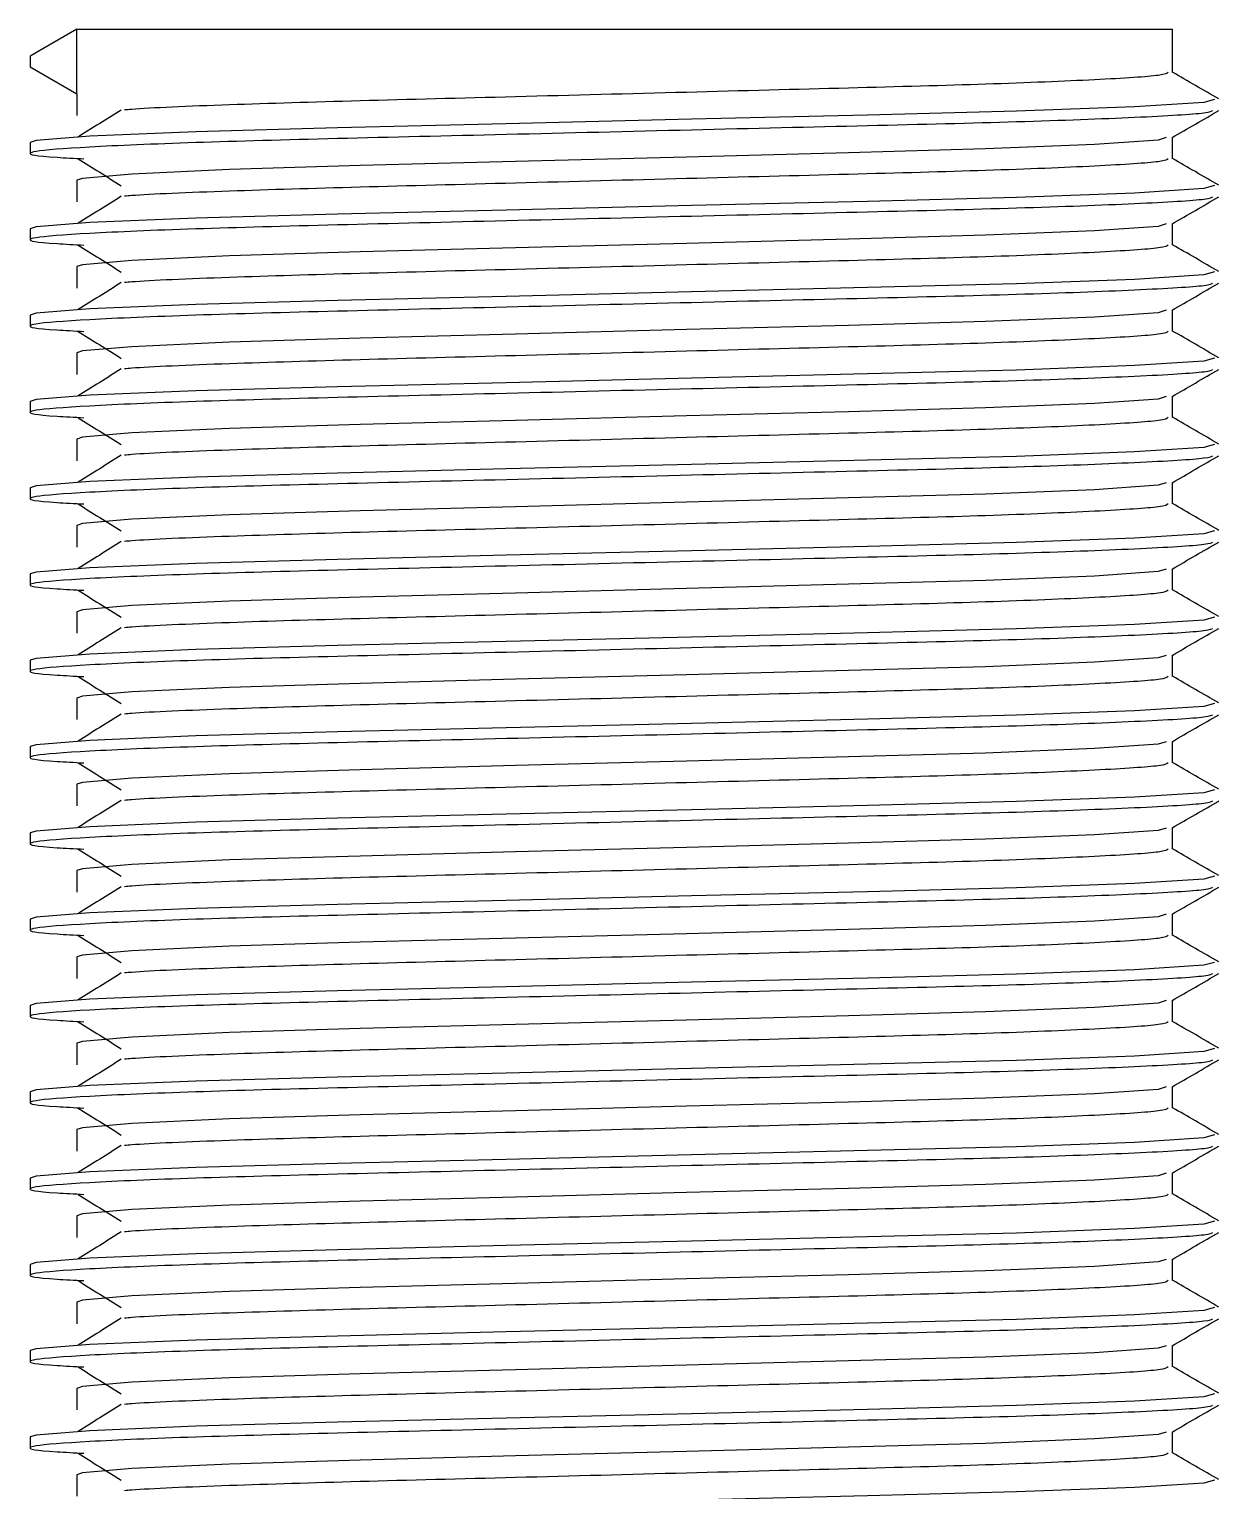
# Model space of a CAD drawing. Header units: millimetres. Extents: x 0 to 594, y 0 to 420.
# Drawn here: x 114.194 to 114.883, y 114.346 to 115.193 of the extents above; entities that cross this region are included whole.
import ezdxf

# ---------------------------------------------------------------- set-up
doc = ezdxf.new("R2010")
doc.units = ezdxf.units.MM

msp = doc.modelspace()

# ---------------------------------------------------------------- linework, layer by layer
at = {"color": 7, "linetype": 'Continuous', "lineweight": 25}
for p, q in [((114.22143, 115.19284), (114.19437, 115.17721)), ((114.22143, 115.19284), (114.53876, 115.19284)), ((114.22143, 115.15534), (114.22143, 115.19284)), ((114.53876, 115.19284), (114.8561, 115.19284)), ((114.8561, 115.16782), (114.8561, 115.19284)), ((114.19437, 115.17721), (114.19437, 115.17096)), ((114.19437, 115.17096), (114.22143, 115.15534)), ((114.22143, 115.15534), (114.22143, 115.14284)), ((114.19437, 115.12721), (114.19437, 115.12096)), ((114.19437, 115.12721), (114.19437, 115.12096)), ((114.8561, 115.11782), (114.8561, 115.13019)), ((114.22143, 115.10534), (114.22143, 115.09284)), ((114.19437, 115.07721), (114.19437, 115.07096)), ((114.19437, 115.07721), (114.19437, 115.07096)), ((114.8561, 115.06782), (114.8561, 115.08019)), ((114.22143, 115.05534), (114.22143, 115.04284)), ((114.8561, 115.01782), (114.8561, 115.03019)), ((114.19437, 115.02721), (114.19437, 115.02096)), ((114.19437, 115.02721), (114.19437, 115.02096)), ((114.22143, 115.00534), (114.22143, 114.99284)), ((114.8561, 114.96782), (114.8561, 114.98019)), ((114.19437, 114.97721), (114.19437, 114.97096)), ((114.19437, 114.97721), (114.19437, 114.97096)), ((114.22143, 114.95534), (114.22143, 114.94284)), ((114.8561, 114.91782), (114.8561, 114.93019)), ((114.19437, 114.92721), (114.19437, 114.92096)), ((114.19437, 114.92721), (114.19437, 114.92096)), ((114.22143, 114.90534), (114.22143, 114.89284)), ((114.8561, 114.86782), (114.8561, 114.88019)), ((114.19437, 114.87721), (114.19437, 114.87096)), ((114.19437, 114.87721), (114.19437, 114.87096)), ((114.22143, 114.85534), (114.22143, 114.84284)), ((114.19437, 114.82721), (114.19437, 114.82096)), ((114.19437, 114.82721), (114.19437, 114.82096)), ((114.8561, 114.81782), (114.8561, 114.83019)), ((114.22143, 114.80534), (114.22143, 114.79284)), ((114.19437, 114.77721), (114.19437, 114.77096)), ((114.19437, 114.77721), (114.19437, 114.77096)), ((114.8561, 114.76782), (114.8561, 114.78019)), ((114.22143, 114.75534), (114.22143, 114.74284)), ((114.19437, 114.72721), (114.19437, 114.72096)), ((114.19437, 114.72721), (114.19437, 114.72096)), ((114.8561, 114.71782), (114.8561, 114.73019)), ((114.22143, 114.70534), (114.22143, 114.69284)), ((114.19437, 114.67721), (114.19437, 114.67096)), ((114.19437, 114.67721), (114.19437, 114.67096)), ((114.8561, 114.66782), (114.8561, 114.68019)), ((114.22143, 114.65534), (114.22143, 114.64284)), ((114.19437, 114.62721), (114.19437, 114.62096)), ((114.19437, 114.62721), (114.19437, 114.62096)), ((114.8561, 114.61782), (114.8561, 114.63019)), ((114.22143, 114.60534), (114.22143, 114.59284)), ((114.19437, 114.57721), (114.19437, 114.57096)), ((114.19437, 114.57721), (114.19437, 114.57096)), ((114.8561, 114.56782), (114.8561, 114.58019)), ((114.22143, 114.55534), (114.22143, 114.54284)), ((114.19437, 114.52721), (114.19437, 114.52096)), ((114.19437, 114.52721), (114.19437, 114.52096)), ((114.8561, 114.51782), (114.8561, 114.53019)), ((114.22143, 114.50534), (114.22143, 114.49284)), ((114.8561, 114.46782), (114.8561, 114.48019)), ((114.19437, 114.47721), (114.19437, 114.47096)), ((114.19437, 114.47721), (114.19437, 114.47096)), ((114.22143, 114.45534), (114.22143, 114.44284)), ((114.8561, 114.41782), (114.8561, 114.43019)), ((114.19437, 114.42721), (114.19437, 114.42096)), ((114.19437, 114.42721), (114.19437, 114.42096)), ((114.22143, 114.40534), (114.22143, 114.39284)), ((114.8561, 114.36782), (114.8561, 114.38019)), ((114.19437, 114.37721), (114.19437, 114.37096)), ((114.19437, 114.37721), (114.19437, 114.37096)), ((114.22143, 114.35534), (114.22143, 114.34284))]:
    msp.add_line(p, q, dxfattribs=at)
at = {"color": 7, "linetype": 'Continuous', "lineweight": 25, "flags": 128}
for points in [[(114.88038, 115.1522), (114.87421, 115.15047), (114.83409, 115.14791), (114.7657, 115.14536), (114.67942, 115.14312), (114.57757, 115.14065), (114.47024, 115.13805), (114.37244, 115.13569), (114.29038, 115.13337), (114.22902, 115.13079), (114.19788, 115.12828), (114.19437, 115.12721), (114.19437, 115.12721)], [(114.85252, 115.13002), (114.84785, 115.12859), (114.81089, 115.12603), (114.74787, 115.12349), (114.66837, 115.12124), (114.57452, 115.11878), (114.47563, 115.11618), (114.38551, 115.11381), (114.3099, 115.1115), (114.25336, 115.10891), (114.22467, 115.10641), (114.22143, 115.10534), (114.22143, 115.10534)], [(114.88038, 115.1022), (114.87421, 115.10047), (114.83409, 115.09791), (114.7657, 115.09536), (114.67942, 115.09312), (114.57757, 115.09065), (114.47024, 115.08805), (114.37244, 115.08569), (114.29038, 115.08337), (114.22902, 115.08079), (114.19788, 115.07828), (114.19437, 115.07721), (114.19437, 115.07721)], [(114.85252, 115.08002), (114.84785, 115.07859), (114.81089, 115.07603), (114.74787, 115.07349), (114.66837, 115.07124), (114.57452, 115.06878), (114.47563, 115.06618), (114.38551, 115.06381), (114.3099, 115.0615), (114.25336, 115.05891), (114.22467, 115.05641), (114.22143, 115.05534), (114.22143, 115.05534)], [(114.88038, 115.0522), (114.87421, 115.05047), (114.83409, 115.04791), (114.7657, 115.04536), (114.67942, 115.04312), (114.57757, 115.04065), (114.47024, 115.03805), (114.37244, 115.03569), (114.29038, 115.03337), (114.22902, 115.03079), (114.19788, 115.02828), (114.19437, 115.02721), (114.19437, 115.02721)], [(114.85252, 115.03002), (114.84785, 115.02859), (114.81089, 115.02603), (114.74787, 115.02349), (114.66837, 115.02124), (114.57452, 115.01878), (114.47563, 115.01618), (114.38551, 115.01381), (114.3099, 115.0115), (114.25336, 115.00891), (114.22467, 115.00641), (114.22143, 115.00534), (114.22143, 115.00534)], [(114.88038, 115.0022), (114.87421, 115.00047), (114.83409, 114.99791), (114.7657, 114.99536), (114.67942, 114.99312), (114.57757, 114.99065), (114.47024, 114.98805), (114.37244, 114.98569), (114.29038, 114.98337), (114.22902, 114.98079), (114.19788, 114.97828), (114.19437, 114.97721), (114.19437, 114.97721)], [(114.85252, 114.98002), (114.84785, 114.97859), (114.81089, 114.97603), (114.74787, 114.97349), (114.66837, 114.97124), (114.57452, 114.96878), (114.47563, 114.96618), (114.38551, 114.96381), (114.3099, 114.9615), (114.25336, 114.95891), (114.22467, 114.95641), (114.22143, 114.95534), (114.22143, 114.95534)], [(114.88038, 114.9522), (114.87421, 114.95047), (114.83409, 114.94791), (114.7657, 114.94536), (114.67942, 114.94312), (114.57757, 114.94065), (114.47024, 114.93805), (114.37244, 114.93569), (114.29038, 114.93337), (114.22902, 114.93079), (114.19788, 114.92828), (114.19437, 114.92721), (114.19437, 114.92721)], [(114.85252, 114.93002), (114.84785, 114.92859), (114.81089, 114.92603), (114.74787, 114.92349), (114.66837, 114.92124), (114.57452, 114.91878), (114.47563, 114.91618), (114.38551, 114.91381), (114.3099, 114.9115), (114.25336, 114.90891), (114.22467, 114.90641), (114.22143, 114.90534), (114.22143, 114.90534)], [(114.88038, 114.9022), (114.87421, 114.90047), (114.83409, 114.89791), (114.7657, 114.89536), (114.67942, 114.89312), (114.57757, 114.89065), (114.47024, 114.88805), (114.37244, 114.88569), (114.29038, 114.88337), (114.22902, 114.88079), (114.19788, 114.87828), (114.19437, 114.87721), (114.19437, 114.87721)], [(114.85252, 114.88002), (114.84785, 114.87859), (114.81089, 114.87603), (114.74787, 114.87349), (114.66837, 114.87124), (114.57452, 114.86878), (114.47563, 114.86618), (114.38551, 114.86381), (114.3099, 114.8615), (114.25336, 114.85891), (114.22467, 114.85641), (114.22143, 114.85534), (114.22143, 114.85534)], [(114.88038, 114.8522), (114.87421, 114.85047), (114.83409, 114.84791), (114.7657, 114.84536), (114.67942, 114.84312), (114.57757, 114.84065), (114.47024, 114.83805), (114.37244, 114.83569), (114.29038, 114.83337), (114.22902, 114.83079), (114.19788, 114.82828), (114.19437, 114.82721), (114.19437, 114.82721)], [(114.85252, 114.83002), (114.84785, 114.82859), (114.81089, 114.82603), (114.74787, 114.82349), (114.66837, 114.82124), (114.57452, 114.81878), (114.47563, 114.81618), (114.38551, 114.81381), (114.3099, 114.8115), (114.25336, 114.80891), (114.22467, 114.80641), (114.22143, 114.80534), (114.22143, 114.80534)], [(114.88038, 114.8022), (114.87421, 114.80047), (114.83409, 114.79791), (114.7657, 114.79536), (114.67942, 114.79312), (114.57757, 114.79065), (114.47024, 114.78805), (114.37244, 114.78569), (114.29038, 114.78337), (114.22902, 114.78079), (114.19788, 114.77828), (114.19437, 114.77721), (114.19437, 114.77721)], [(114.85252, 114.78002), (114.84785, 114.77859), (114.81089, 114.77603), (114.74787, 114.77349), (114.66837, 114.77124), (114.57452, 114.76878), (114.47563, 114.76618), (114.38551, 114.76381), (114.3099, 114.7615), (114.25336, 114.75891), (114.22467, 114.75641), (114.22143, 114.75534), (114.22143, 114.75534)], [(114.88038, 114.7522), (114.87421, 114.75047), (114.83409, 114.74791), (114.7657, 114.74536), (114.67942, 114.74312), (114.57757, 114.74065), (114.47024, 114.73805), (114.37244, 114.73569), (114.29038, 114.73337), (114.22902, 114.73079), (114.19788, 114.72828), (114.19437, 114.72721), (114.19437, 114.72721)], [(114.85252, 114.73002), (114.84785, 114.72859), (114.81089, 114.72603), (114.74787, 114.72349), (114.66837, 114.72124), (114.57452, 114.71878), (114.47563, 114.71618), (114.38551, 114.71381), (114.3099, 114.7115), (114.25336, 114.70891), (114.22467, 114.70641), (114.22143, 114.70534), (114.22143, 114.70534)], [(114.88038, 114.7022), (114.87421, 114.70047), (114.83409, 114.69791), (114.7657, 114.69536), (114.67942, 114.69312), (114.57757, 114.69065), (114.47024, 114.68805), (114.37244, 114.68569), (114.29038, 114.68337), (114.22902, 114.68079), (114.19788, 114.67828), (114.19437, 114.67721), (114.19437, 114.67721)], [(114.85252, 114.68002), (114.84785, 114.67859), (114.81089, 114.67603), (114.74787, 114.67349), (114.66837, 114.67124), (114.57452, 114.66878), (114.47563, 114.66618), (114.38551, 114.66381), (114.3099, 114.6615), (114.25336, 114.65891), (114.22467, 114.65641), (114.22143, 114.65534), (114.22143, 114.65534)], [(114.88038, 114.6522), (114.87421, 114.65047), (114.83409, 114.64791), (114.7657, 114.64536), (114.67942, 114.64312), (114.57757, 114.64065), (114.47024, 114.63805), (114.37244, 114.63569), (114.29038, 114.63337), (114.22902, 114.63079), (114.19788, 114.62828), (114.19437, 114.62721), (114.19437, 114.62721)], [(114.85252, 114.63002), (114.84785, 114.62859), (114.81089, 114.62603), (114.74787, 114.62349), (114.66837, 114.62124), (114.57452, 114.61878), (114.47563, 114.61618), (114.38551, 114.61381), (114.3099, 114.6115), (114.25336, 114.60891), (114.22467, 114.60641), (114.22143, 114.60534), (114.22143, 114.60534)], [(114.88038, 114.6022), (114.87421, 114.60047), (114.83409, 114.59791), (114.7657, 114.59536), (114.67942, 114.59312), (114.57757, 114.59065), (114.47024, 114.58805), (114.37244, 114.58569), (114.29038, 114.58337), (114.22902, 114.58079), (114.19788, 114.57828), (114.19437, 114.57721), (114.19437, 114.57721)], [(114.85252, 114.58002), (114.84785, 114.57859), (114.81089, 114.57603), (114.74787, 114.57349), (114.66837, 114.57124), (114.57452, 114.56878), (114.47563, 114.56618), (114.38551, 114.56381), (114.3099, 114.5615), (114.25336, 114.55891), (114.22467, 114.55641), (114.22143, 114.55534), (114.22143, 114.55534)], [(114.88038, 114.5522), (114.87421, 114.55047), (114.83409, 114.54791), (114.7657, 114.54536), (114.67942, 114.54312), (114.57757, 114.54065), (114.47024, 114.53805), (114.37244, 114.53569), (114.29038, 114.53337), (114.22902, 114.53079), (114.19788, 114.52828), (114.19437, 114.52721), (114.19437, 114.52721)], [(114.85252, 114.53002), (114.84785, 114.52859), (114.81089, 114.52603), (114.74787, 114.52349), (114.66837, 114.52124), (114.57452, 114.51878), (114.47563, 114.51618), (114.38551, 114.51381), (114.3099, 114.5115), (114.25336, 114.50891), (114.22467, 114.50641), (114.22143, 114.50534), (114.22143, 114.50534)], [(114.88038, 114.5022), (114.87421, 114.50047), (114.83409, 114.49791), (114.7657, 114.49536), (114.67942, 114.49312), (114.57757, 114.49065), (114.47024, 114.48805), (114.37244, 114.48569), (114.29038, 114.48337), (114.22902, 114.48079), (114.19788, 114.47828), (114.19437, 114.47721), (114.19437, 114.47721)], [(114.85252, 114.48002), (114.84785, 114.47859), (114.81089, 114.47603), (114.74787, 114.47349), (114.66837, 114.47124), (114.57452, 114.46878), (114.47563, 114.46618), (114.38551, 114.46381), (114.3099, 114.4615), (114.25336, 114.45891), (114.22467, 114.45641), (114.22143, 114.45534), (114.22143, 114.45534)], [(114.88038, 114.4522), (114.87421, 114.45047), (114.83409, 114.44791), (114.7657, 114.44536), (114.67942, 114.44312), (114.57757, 114.44065), (114.47024, 114.43805), (114.37244, 114.43569), (114.29038, 114.43337), (114.22902, 114.43079), (114.19788, 114.42828), (114.19437, 114.42721), (114.19437, 114.42721)], [(114.85252, 114.43002), (114.84785, 114.42859), (114.81089, 114.42603), (114.74787, 114.42349), (114.66837, 114.42124), (114.57452, 114.41878), (114.47563, 114.41618), (114.38551, 114.41381), (114.3099, 114.4115), (114.25336, 114.40891), (114.22467, 114.40641), (114.22143, 114.40534), (114.22143, 114.40534)], [(114.88038, 114.4022), (114.87421, 114.40047), (114.83409, 114.39791), (114.7657, 114.39536), (114.67942, 114.39312), (114.57757, 114.39065), (114.47024, 114.38805), (114.37244, 114.38569), (114.29038, 114.38337), (114.22902, 114.38079), (114.19788, 114.37828), (114.19437, 114.37721), (114.19437, 114.37721)], [(114.85252, 114.38002), (114.84785, 114.37859), (114.81089, 114.37603), (114.74787, 114.37349), (114.66837, 114.37124), (114.57452, 114.36878), (114.47563, 114.36618), (114.38551, 114.36381), (114.3099, 114.3615), (114.25336, 114.35891), (114.22467, 114.35641), (114.22143, 114.35534), (114.22143, 114.35534)], [(114.88038, 114.3522), (114.87421, 114.35047), (114.83409, 114.34791), (114.7657, 114.34536), (114.67942, 114.34312), (114.57757, 114.34065), (114.47024, 114.33805), (114.37244, 114.33569), (114.29038, 114.33337), (114.22902, 114.33079), (114.19788, 114.32828), (114.19437, 114.32721), (114.19437, 114.32721)]]:
    msp.add_lwpolyline(points, dxfattribs=at)
at = {"color": 7, "linetype": 'Continuous', "lineweight": 25}
for points, knots in [([(114.85354, 115.16782), (114.85295, 115.16726), (114.85157, 115.16592), (114.81476, 115.16353), (114.75225, 115.16096), (114.66947, 115.15876), (114.57452, 115.15628), (114.47571, 115.15366), (114.38291, 115.1513), (114.30711, 115.14903), (114.26091, 115.14713), (114.25044, 115.14616), (114.24911, 115.14604)], [0, 0, 0, 0, 0.083632, 0.19763, 0.311336, 0.420556, 0.533088, 0.647582, 0.758633, 0.868887, 0.983229, 1, 1, 1, 1]), ([(114.88291, 115.15249), (114.8784, 115.1551), (114.86946, 115.16026), (114.86052, 115.16543), (114.8561, 115.16798)], [0, 0, 0, 0, 0.504981, 1, 1, 1, 1]), ([(114.87934, 115.14566), (114.8787, 115.14519), (114.877, 115.14394), (114.83812, 115.14165), (114.77051, 115.13908), (114.68059, 115.13689), (114.57761, 115.13441), (114.4702, 115.13179), (114.3701, 115.12943), (114.28554, 115.12714), (114.22423, 115.12453), (114.19782, 115.12243), (114.19244, 115.12058), (114.19798, 115.11919), (114.22002, 115.11806), (114.2256, 115.11777)], [0, 0, 0, 0, 0.054203, 0.143068, 0.231704, 0.316845, 0.404567, 0.493818, 0.580386, 0.666332, 0.755465, 0.843631, 0.884533, 0.970783, 1, 1, 1, 1]), ([(114.24722, 115.14603), (114.24305, 115.14342), (114.2347, 115.13821), (114.22635, 115.133), (114.22218, 115.13039)], [0, 0, 0, 0, 0.499998, 1, 1, 1, 1]), ([(114.85583, 115.13004), (114.86034, 115.13265), (114.86937, 115.13786), (114.8784, 115.14308), (114.88291, 115.14569)], [0, 0, 0, 0, 0.499988, 1, 1, 1, 1]), ([(114.22218, 115.11778), (114.22635, 115.11518), (114.2347, 115.10997), (114.24305, 115.10475), (114.24722, 115.10215)], [0, 0, 0, 0, 0.500002, 1, 1, 1, 1]), ([(114.85354, 115.11782), (114.85295, 115.11726), (114.85157, 115.11592), (114.81476, 115.11353), (114.75225, 115.11096), (114.66947, 115.10876), (114.57452, 115.10628), (114.47571, 115.10366), (114.38291, 115.1013), (114.30711, 115.09903), (114.26091, 115.09713), (114.25044, 115.09616), (114.24911, 115.09604)], [0, 0, 0, 0, 0.0836323, 0.1976302, 0.3113357, 0.4205556, 0.5330876, 0.6475823, 0.7586331, 0.8688872, 0.9832293, 1, 1, 1, 1]), ([(114.88291, 115.10249), (114.8784, 115.1051), (114.86946, 115.11026), (114.86052, 115.11543), (114.8561, 115.11798)], [0, 0, 0, 0, 0.504981, 1, 1, 1, 1]), ([(114.87934, 115.09566), (114.8787, 115.09519), (114.877, 115.09394), (114.83812, 115.09165), (114.77051, 115.08908), (114.68059, 115.08689), (114.57761, 115.08441), (114.4702, 115.08179), (114.3701, 115.07943), (114.28554, 115.07714), (114.22423, 115.07453), (114.19782, 115.07243), (114.19244, 115.07058), (114.19798, 115.06919), (114.22002, 115.06806), (114.2256, 115.06777)], [0, 0, 0, 0, 0.054203, 0.143068, 0.231704, 0.316845, 0.404567, 0.493818, 0.580386, 0.666332, 0.755465, 0.843631, 0.884533, 0.970783, 1, 1, 1, 1]), ([(114.24722, 115.09603), (114.24305, 115.09342), (114.2347, 115.08821), (114.22635, 115.083), (114.22218, 115.08039)], [0, 0, 0, 0, 0.499998, 1, 1, 1, 1]), ([(114.85583, 115.08004), (114.86034, 115.08265), (114.86937, 115.08786), (114.8784, 115.09308), (114.88291, 115.09569)], [0, 0, 0, 0, 0.499988, 1, 1, 1, 1]), ([(114.22218, 115.06778), (114.22635, 115.06518), (114.2347, 115.05997), (114.24305, 115.05475), (114.24722, 115.05215)], [0, 0, 0, 0, 0.500002, 1, 1, 1, 1]), ([(114.85354, 115.06782), (114.85295, 115.06726), (114.85157, 115.06592), (114.81476, 115.06353), (114.75225, 115.06096), (114.66947, 115.05876), (114.57452, 115.05628), (114.47571, 115.05366), (114.38291, 115.0513), (114.30711, 115.04903), (114.26091, 115.04713), (114.25044, 115.04616), (114.24911, 115.04604)], [0, 0, 0, 0, 0.083632, 0.19763, 0.311336, 0.420556, 0.533088, 0.647582, 0.758633, 0.868887, 0.983229, 1, 1, 1, 1]), ([(114.88291, 115.05249), (114.8784, 115.0551), (114.86946, 115.06026), (114.86052, 115.06543), (114.8561, 115.06798)], [0, 0, 0, 0, 0.504981, 1, 1, 1, 1]), ([(114.87934, 115.04566), (114.8787, 115.04519), (114.877, 115.04394), (114.83812, 115.04165), (114.77051, 115.03908), (114.68059, 115.03689), (114.57761, 115.03441), (114.4702, 115.03179), (114.3701, 115.02943), (114.28554, 115.02714), (114.22423, 115.02453), (114.19782, 115.02243), (114.19244, 115.02058), (114.19798, 115.01919), (114.22002, 115.01806), (114.2256, 115.01777)], [0, 0, 0, 0, 0.054203, 0.143068, 0.231704, 0.316845, 0.404567, 0.493818, 0.580386, 0.666332, 0.755465, 0.843631, 0.884533, 0.970783, 1, 1, 1, 1]), ([(114.24722, 115.04603), (114.24305, 115.04342), (114.2347, 115.03821), (114.22635, 115.033), (114.22218, 115.03039)], [0, 0, 0, 0, 0.499998, 1, 1, 1, 1]), ([(114.85583, 115.03004), (114.86034, 115.03265), (114.86937, 115.03786), (114.8784, 115.04308), (114.88291, 115.04569)], [0, 0, 0, 0, 0.499988, 1, 1, 1, 1]), ([(114.22218, 115.01778), (114.22635, 115.01518), (114.2347, 115.00997), (114.24305, 115.00475), (114.24722, 115.00215)], [0, 0, 0, 0, 0.500002, 1, 1, 1, 1]), ([(114.85354, 115.01782), (114.85295, 115.01726), (114.85157, 115.01592), (114.81476, 115.01353), (114.75225, 115.01096), (114.66947, 115.00876), (114.57452, 115.00628), (114.47571, 115.00366), (114.38291, 115.0013), (114.30711, 114.99903), (114.26091, 114.99713), (114.25044, 114.99616), (114.24911, 114.99604)], [0, 0, 0, 0, 0.0836323, 0.1976302, 0.3113357, 0.4205556, 0.5330876, 0.6475823, 0.7586331, 0.8688872, 0.9832293, 1, 1, 1, 1]), ([(114.88291, 115.00249), (114.8784, 115.0051), (114.86946, 115.01026), (114.86052, 115.01543), (114.8561, 115.01798)], [0, 0, 0, 0, 0.504981, 1, 1, 1, 1]), ([(114.24722, 114.99603), (114.24305, 114.99342), (114.2347, 114.98821), (114.22635, 114.983), (114.22218, 114.98039)], [0, 0, 0, 0, 0.499998, 1, 1, 1, 1]), ([(114.87934, 114.99566), (114.8787, 114.99519), (114.877, 114.99394), (114.83812, 114.99165), (114.77051, 114.98908), (114.68059, 114.98689), (114.57761, 114.98441), (114.4702, 114.98179), (114.3701, 114.97943), (114.28554, 114.97714), (114.22423, 114.97453), (114.19782, 114.97243), (114.19244, 114.97058), (114.19798, 114.96919), (114.22002, 114.96806), (114.2256, 114.96777)], [0, 0, 0, 0, 0.054203, 0.143068, 0.231704, 0.316845, 0.404567, 0.493818, 0.580386, 0.666332, 0.755465, 0.843631, 0.884533, 0.970783, 1, 1, 1, 1]), ([(114.85583, 114.98004), (114.86034, 114.98265), (114.86937, 114.98786), (114.8784, 114.99308), (114.88291, 114.99569)], [0, 0, 0, 0, 0.499988, 1, 1, 1, 1]), ([(114.22218, 114.96778), (114.22635, 114.96518), (114.2347, 114.95997), (114.24305, 114.95475), (114.24722, 114.95215)], [0, 0, 0, 0, 0.500002, 1, 1, 1, 1]), ([(114.85354, 114.96782), (114.85295, 114.96726), (114.85157, 114.96592), (114.81476, 114.96353), (114.75225, 114.96096), (114.66947, 114.95876), (114.57452, 114.95628), (114.47571, 114.95366), (114.38291, 114.9513), (114.30711, 114.94903), (114.26091, 114.94713), (114.25044, 114.94616), (114.24911, 114.94604)], [0, 0, 0, 0, 0.0836323, 0.1976302, 0.3113357, 0.4205556, 0.5330876, 0.6475823, 0.7586331, 0.8688872, 0.9832293, 1, 1, 1, 1]), ([(114.88291, 114.95249), (114.8784, 114.9551), (114.86946, 114.96026), (114.86052, 114.96543), (114.8561, 114.96798)], [0, 0, 0, 0, 0.504981, 1, 1, 1, 1]), ([(114.87934, 114.94566), (114.8787, 114.94519), (114.877, 114.94394), (114.83812, 114.94165), (114.77051, 114.93908), (114.68059, 114.93689), (114.57761, 114.93441), (114.4702, 114.93179), (114.3701, 114.92943), (114.28554, 114.92714), (114.22423, 114.92453), (114.19782, 114.92243), (114.19244, 114.92058), (114.19798, 114.91919), (114.22002, 114.91806), (114.2256, 114.91777)], [0, 0, 0, 0, 0.054203, 0.143068, 0.231704, 0.316845, 0.404567, 0.493818, 0.580386, 0.666332, 0.755465, 0.843631, 0.884533, 0.970783, 1, 1, 1, 1]), ([(114.24722, 114.94603), (114.24305, 114.94342), (114.2347, 114.93821), (114.22635, 114.933), (114.22218, 114.93039)], [0, 0, 0, 0, 0.499998, 1, 1, 1, 1]), ([(114.85583, 114.93004), (114.86034, 114.93265), (114.86937, 114.93786), (114.8784, 114.94308), (114.88291, 114.94569)], [0, 0, 0, 0, 0.499988, 1, 1, 1, 1]), ([(114.22218, 114.91778), (114.22635, 114.91518), (114.2347, 114.90997), (114.24305, 114.90475), (114.24722, 114.90215)], [0, 0, 0, 0, 0.500002, 1, 1, 1, 1]), ([(114.85354, 114.91782), (114.85295, 114.91726), (114.85157, 114.91592), (114.81476, 114.91353), (114.75225, 114.91096), (114.66947, 114.90876), (114.57452, 114.90628), (114.47571, 114.90366), (114.38291, 114.9013), (114.30711, 114.89903), (114.26091, 114.89713), (114.25044, 114.89616), (114.24911, 114.89604)], [0, 0, 0, 0, 0.083632, 0.19763, 0.311336, 0.420556, 0.533088, 0.647582, 0.758633, 0.868887, 0.983229, 1, 1, 1, 1]), ([(114.88291, 114.90249), (114.8784, 114.9051), (114.86946, 114.91026), (114.86052, 114.91543), (114.8561, 114.91798)], [0, 0, 0, 0, 0.504981, 1, 1, 1, 1]), ([(114.87934, 114.89566), (114.8787, 114.89519), (114.877, 114.89394), (114.83812, 114.89165), (114.77051, 114.88908), (114.68059, 114.88689), (114.57761, 114.88441), (114.4702, 114.88179), (114.3701, 114.87943), (114.28554, 114.87714), (114.22423, 114.87453), (114.19782, 114.87243), (114.19244, 114.87058), (114.19798, 114.86919), (114.22002, 114.86806), (114.2256, 114.86777)], [0, 0, 0, 0, 0.054203, 0.143068, 0.231704, 0.316845, 0.404567, 0.493818, 0.580386, 0.666332, 0.755465, 0.843631, 0.884533, 0.970783, 1, 1, 1, 1]), ([(114.24722, 114.89603), (114.24305, 114.89342), (114.2347, 114.88821), (114.22635, 114.883), (114.22218, 114.88039)], [0, 0, 0, 0, 0.499998, 1, 1, 1, 1]), ([(114.85583, 114.88004), (114.86034, 114.88265), (114.86937, 114.88786), (114.8784, 114.89308), (114.88291, 114.89569)], [0, 0, 0, 0, 0.499988, 1, 1, 1, 1]), ([(114.22218, 114.86778), (114.22635, 114.86518), (114.2347, 114.85997), (114.24305, 114.85475), (114.24722, 114.85215)], [0, 0, 0, 0, 0.500002, 1, 1, 1, 1]), ([(114.85354, 114.86782), (114.85295, 114.86726), (114.85157, 114.86592), (114.81476, 114.86353), (114.75225, 114.86096), (114.66947, 114.85876), (114.57452, 114.85628), (114.47571, 114.85366), (114.38291, 114.8513), (114.30711, 114.84903), (114.26091, 114.84713), (114.25044, 114.84616), (114.24911, 114.84604)], [0, 0, 0, 0, 0.0836323, 0.1976302, 0.3113357, 0.4205556, 0.5330876, 0.6475823, 0.7586331, 0.8688872, 0.9832293, 1, 1, 1, 1]), ([(114.88291, 114.85249), (114.8784, 114.8551), (114.86946, 114.86026), (114.86052, 114.86543), (114.8561, 114.86798)], [0, 0, 0, 0, 0.504981, 1, 1, 1, 1]), ([(114.87934, 114.84566), (114.8787, 114.84519), (114.877, 114.84394), (114.83812, 114.84165), (114.77051, 114.83908), (114.68059, 114.83689), (114.57761, 114.83441), (114.4702, 114.83179), (114.3701, 114.82943), (114.28554, 114.82714), (114.22423, 114.82453), (114.19782, 114.82243), (114.19244, 114.82058), (114.19798, 114.81919), (114.22002, 114.81806), (114.2256, 114.81777)], [0, 0, 0, 0, 0.054203, 0.143068, 0.231704, 0.316845, 0.404567, 0.493818, 0.580386, 0.666332, 0.755465, 0.843631, 0.884533, 0.970783, 1, 1, 1, 1]), ([(114.24722, 114.84603), (114.24305, 114.84342), (114.2347, 114.83821), (114.22635, 114.833), (114.22218, 114.83039)], [0, 0, 0, 0, 0.499998, 1, 1, 1, 1]), ([(114.85583, 114.83004), (114.86034, 114.83265), (114.86937, 114.83786), (114.8784, 114.84308), (114.88291, 114.84569)], [0, 0, 0, 0, 0.4999883, 1, 1, 1, 1]), ([(114.22218, 114.81778), (114.22635, 114.81518), (114.2347, 114.80997), (114.24305, 114.80475), (114.24722, 114.80215)], [0, 0, 0, 0, 0.500002, 1, 1, 1, 1]), ([(114.85354, 114.81782), (114.85295, 114.81726), (114.85157, 114.81592), (114.81476, 114.81353), (114.75225, 114.81096), (114.66947, 114.80876), (114.57452, 114.80628), (114.47571, 114.80366), (114.38291, 114.8013), (114.30711, 114.79903), (114.26091, 114.79713), (114.25044, 114.79616), (114.24911, 114.79604)], [0, 0, 0, 0, 0.083632, 0.19763, 0.311336, 0.420556, 0.533088, 0.647582, 0.758633, 0.868887, 0.983229, 1, 1, 1, 1]), ([(114.88291, 114.80249), (114.8784, 114.8051), (114.86946, 114.81026), (114.86052, 114.81543), (114.8561, 114.81798)], [0, 0, 0, 0, 0.504981, 1, 1, 1, 1]), ([(114.87934, 114.79566), (114.8787, 114.79519), (114.877, 114.79394), (114.83812, 114.79165), (114.77051, 114.78908), (114.68059, 114.78689), (114.57761, 114.78441), (114.4702, 114.78179), (114.3701, 114.77943), (114.28554, 114.77714), (114.22423, 114.77453), (114.19782, 114.77243), (114.19244, 114.77058), (114.19798, 114.76919), (114.22002, 114.76806), (114.2256, 114.76777)], [0, 0, 0, 0, 0.054203, 0.143068, 0.231704, 0.316845, 0.404567, 0.493818, 0.580386, 0.666332, 0.755465, 0.843631, 0.884533, 0.970783, 1, 1, 1, 1]), ([(114.24722, 114.79603), (114.24305, 114.79342), (114.2347, 114.78821), (114.22635, 114.783), (114.22218, 114.78039)], [0, 0, 0, 0, 0.499998, 1, 1, 1, 1]), ([(114.85583, 114.78004), (114.86034, 114.78265), (114.86937, 114.78786), (114.8784, 114.79308), (114.88291, 114.79569)], [0, 0, 0, 0, 0.499988, 1, 1, 1, 1]), ([(114.22218, 114.76778), (114.22635, 114.76518), (114.2347, 114.75997), (114.24305, 114.75475), (114.24722, 114.75215)], [0, 0, 0, 0, 0.500002, 1, 1, 1, 1]), ([(114.85354, 114.76782), (114.85295, 114.76726), (114.85157, 114.76592), (114.81476, 114.76353), (114.75225, 114.76096), (114.66947, 114.75876), (114.57452, 114.75628), (114.47571, 114.75366), (114.38291, 114.7513), (114.30711, 114.74903), (114.26091, 114.74713), (114.25044, 114.74616), (114.24911, 114.74604)], [0, 0, 0, 0, 0.083632, 0.19763, 0.311336, 0.420556, 0.533088, 0.647582, 0.758633, 0.868887, 0.983229, 1, 1, 1, 1]), ([(114.88291, 114.75249), (114.8784, 114.7551), (114.86946, 114.76026), (114.86052, 114.76543), (114.8561, 114.76798)], [0, 0, 0, 0, 0.5049813, 1, 1, 1, 1]), ([(114.87934, 114.74566), (114.8787, 114.74519), (114.877, 114.74394), (114.83812, 114.74165), (114.77051, 114.73908), (114.68059, 114.73689), (114.57761, 114.73441), (114.4702, 114.73179), (114.3701, 114.72943), (114.28554, 114.72714), (114.22423, 114.72453), (114.19782, 114.72243), (114.19244, 114.72058), (114.19798, 114.71919), (114.22002, 114.71806), (114.2256, 114.71777)], [0, 0, 0, 0, 0.0542033, 0.1430677, 0.2317042, 0.3168448, 0.4045666, 0.4938183, 0.5803857, 0.6663323, 0.755465, 0.8436309, 0.8845328, 0.9707831, 1, 1, 1, 1]), ([(114.24722, 114.74603), (114.24305, 114.74342), (114.2347, 114.73821), (114.22635, 114.733), (114.22218, 114.73039)], [0, 0, 0, 0, 0.499998, 1, 1, 1, 1]), ([(114.85583, 114.73004), (114.86034, 114.73265), (114.86937, 114.73786), (114.8784, 114.74308), (114.88291, 114.74569)], [0, 0, 0, 0, 0.4999883, 1, 1, 1, 1]), ([(114.22218, 114.71778), (114.22635, 114.71518), (114.2347, 114.70997), (114.24305, 114.70475), (114.24722, 114.70215)], [0, 0, 0, 0, 0.500002, 1, 1, 1, 1]), ([(114.85354, 114.71782), (114.85295, 114.71726), (114.85157, 114.71592), (114.81476, 114.71353), (114.75225, 114.71096), (114.66947, 114.70876), (114.57452, 114.70628), (114.47571, 114.70366), (114.38291, 114.7013), (114.30711, 114.69903), (114.26091, 114.69713), (114.25044, 114.69616), (114.24911, 114.69604)], [0, 0, 0, 0, 0.083632, 0.19763, 0.311336, 0.420556, 0.533088, 0.647582, 0.758633, 0.868887, 0.983229, 1, 1, 1, 1]), ([(114.88291, 114.70249), (114.8784, 114.7051), (114.86946, 114.71026), (114.86052, 114.71543), (114.8561, 114.71798)], [0, 0, 0, 0, 0.5049813, 1, 1, 1, 1]), ([(114.87934, 114.69566), (114.8787, 114.69519), (114.877, 114.69394), (114.83812, 114.69165), (114.77051, 114.68908), (114.68059, 114.68689), (114.57761, 114.68441), (114.4702, 114.68179), (114.3701, 114.67943), (114.28554, 114.67714), (114.22423, 114.67453), (114.19782, 114.67243), (114.19244, 114.67058), (114.19798, 114.66919), (114.22002, 114.66806), (114.2256, 114.66777)], [0, 0, 0, 0, 0.0542033, 0.1430677, 0.2317042, 0.3168448, 0.4045666, 0.4938183, 0.5803857, 0.6663323, 0.755465, 0.8436309, 0.8845328, 0.9707831, 1, 1, 1, 1]), ([(114.24722, 114.69603), (114.24305, 114.69342), (114.2347, 114.68821), (114.22635, 114.683), (114.22218, 114.68039)], [0, 0, 0, 0, 0.499998, 1, 1, 1, 1]), ([(114.85583, 114.68004), (114.86034, 114.68265), (114.86937, 114.68786), (114.8784, 114.69308), (114.88291, 114.69569)], [0, 0, 0, 0, 0.499988, 1, 1, 1, 1]), ([(114.22218, 114.66778), (114.22635, 114.66518), (114.2347, 114.65997), (114.24305, 114.65475), (114.24722, 114.65215)], [0, 0, 0, 0, 0.500002, 1, 1, 1, 1]), ([(114.85354, 114.66782), (114.85295, 114.66726), (114.85157, 114.66592), (114.81476, 114.66353), (114.75225, 114.66096), (114.66947, 114.65876), (114.57452, 114.65628), (114.47571, 114.65366), (114.38291, 114.6513), (114.30711, 114.64903), (114.26091, 114.64713), (114.25044, 114.64616), (114.24911, 114.64604)], [0, 0, 0, 0, 0.083632, 0.19763, 0.311336, 0.420556, 0.533088, 0.647582, 0.758633, 0.868887, 0.983229, 1, 1, 1, 1]), ([(114.88291, 114.65249), (114.8784, 114.6551), (114.86946, 114.66026), (114.86052, 114.66543), (114.8561, 114.66798)], [0, 0, 0, 0, 0.504981, 1, 1, 1, 1]), ([(114.87934, 114.64566), (114.8787, 114.64519), (114.877, 114.64394), (114.83812, 114.64165), (114.77051, 114.63908), (114.68059, 114.63689), (114.57761, 114.63441), (114.4702, 114.63179), (114.3701, 114.62943), (114.28554, 114.62714), (114.22423, 114.62453), (114.19782, 114.62243), (114.19244, 114.62058), (114.19798, 114.61919), (114.22002, 114.61806), (114.2256, 114.61777)], [0, 0, 0, 0, 0.054203, 0.143068, 0.231704, 0.316845, 0.404567, 0.493818, 0.580386, 0.666332, 0.755465, 0.843631, 0.884533, 0.970783, 1, 1, 1, 1]), ([(114.24722, 114.64603), (114.24305, 114.64342), (114.2347, 114.63821), (114.22635, 114.633), (114.22218, 114.63039)], [0, 0, 0, 0, 0.499998, 1, 1, 1, 1]), ([(114.85583, 114.63004), (114.86034, 114.63265), (114.86937, 114.63786), (114.8784, 114.64308), (114.88291, 114.64569)], [0, 0, 0, 0, 0.499988, 1, 1, 1, 1]), ([(114.22218, 114.61778), (114.22635, 114.61518), (114.2347, 114.60997), (114.24305, 114.60475), (114.24722, 114.60215)], [0, 0, 0, 0, 0.500002, 1, 1, 1, 1]), ([(114.85354, 114.61782), (114.85295, 114.61726), (114.85157, 114.61592), (114.81476, 114.61353), (114.75225, 114.61096), (114.66947, 114.60876), (114.57452, 114.60628), (114.47571, 114.60366), (114.38291, 114.6013), (114.30711, 114.59903), (114.26091, 114.59713), (114.25044, 114.59616), (114.24911, 114.59604)], [0, 0, 0, 0, 0.083632, 0.19763, 0.311336, 0.420556, 0.533088, 0.647582, 0.758633, 0.868887, 0.983229, 1, 1, 1, 1]), ([(114.88291, 114.60249), (114.8784, 114.6051), (114.86946, 114.61026), (114.86052, 114.61543), (114.8561, 114.61798)], [0, 0, 0, 0, 0.504981, 1, 1, 1, 1]), ([(114.87934, 114.59566), (114.8787, 114.59519), (114.877, 114.59394), (114.83812, 114.59165), (114.77051, 114.58908), (114.68059, 114.58689), (114.57761, 114.58441), (114.4702, 114.58179), (114.3701, 114.57943), (114.28554, 114.57714), (114.22423, 114.57453), (114.19782, 114.57243), (114.19244, 114.57058), (114.19798, 114.56919), (114.22002, 114.56806), (114.2256, 114.56777)], [0, 0, 0, 0, 0.0542033, 0.1430677, 0.2317042, 0.3168448, 0.4045666, 0.4938183, 0.5803857, 0.6663323, 0.755465, 0.8436309, 0.8845328, 0.9707831, 1, 1, 1, 1]), ([(114.24722, 114.59603), (114.24305, 114.59342), (114.2347, 114.58821), (114.22635, 114.583), (114.22218, 114.58039)], [0, 0, 0, 0, 0.499998, 1, 1, 1, 1]), ([(114.85583, 114.58004), (114.86034, 114.58265), (114.86937, 114.58786), (114.8784, 114.59308), (114.88291, 114.59569)], [0, 0, 0, 0, 0.499988, 1, 1, 1, 1]), ([(114.22218, 114.56778), (114.22635, 114.56518), (114.2347, 114.55997), (114.24305, 114.55475), (114.24722, 114.55215)], [0, 0, 0, 0, 0.500002, 1, 1, 1, 1]), ([(114.85354, 114.56782), (114.85295, 114.56726), (114.85157, 114.56592), (114.81476, 114.56353), (114.75225, 114.56096), (114.66947, 114.55876), (114.57452, 114.55628), (114.47571, 114.55366), (114.38291, 114.5513), (114.30711, 114.54903), (114.26091, 114.54713), (114.25044, 114.54616), (114.24911, 114.54604)], [0, 0, 0, 0, 0.083632, 0.19763, 0.311336, 0.420556, 0.533088, 0.647582, 0.758633, 0.868887, 0.983229, 1, 1, 1, 1]), ([(114.88291, 114.55249), (114.8784, 114.5551), (114.86946, 114.56026), (114.86052, 114.56543), (114.8561, 114.56798)], [0, 0, 0, 0, 0.5049813, 1, 1, 1, 1]), ([(114.87934, 114.54566), (114.8787, 114.54519), (114.877, 114.54394), (114.83812, 114.54165), (114.77051, 114.53908), (114.68059, 114.53689), (114.57761, 114.53441), (114.4702, 114.53179), (114.3701, 114.52943), (114.28554, 114.52714), (114.22423, 114.52453), (114.19782, 114.52243), (114.19244, 114.52058), (114.19798, 114.51919), (114.22002, 114.51806), (114.2256, 114.51777)], [0, 0, 0, 0, 0.0542033, 0.1430677, 0.2317042, 0.3168448, 0.4045666, 0.4938183, 0.5803857, 0.6663323, 0.755465, 0.8436309, 0.8845328, 0.9707831, 1, 1, 1, 1]), ([(114.24722, 114.54603), (114.24305, 114.54342), (114.2347, 114.53821), (114.22635, 114.533), (114.22218, 114.53039)], [0, 0, 0, 0, 0.499998, 1, 1, 1, 1]), ([(114.85583, 114.53004), (114.86034, 114.53265), (114.86937, 114.53786), (114.8784, 114.54308), (114.88291, 114.54569)], [0, 0, 0, 0, 0.499988, 1, 1, 1, 1]), ([(114.22218, 114.51778), (114.22635, 114.51518), (114.2347, 114.50997), (114.24305, 114.50475), (114.24722, 114.50215)], [0, 0, 0, 0, 0.500002, 1, 1, 1, 1]), ([(114.85354, 114.51782), (114.85295, 114.51726), (114.85157, 114.51592), (114.81476, 114.51353), (114.75225, 114.51096), (114.66947, 114.50876), (114.57452, 114.50628), (114.47571, 114.50366), (114.38291, 114.5013), (114.30711, 114.49903), (114.26091, 114.49713), (114.25044, 114.49616), (114.24911, 114.49604)], [0, 0, 0, 0, 0.083632, 0.19763, 0.311336, 0.420556, 0.533088, 0.647582, 0.758633, 0.868887, 0.983229, 1, 1, 1, 1]), ([(114.88291, 114.50249), (114.8784, 114.5051), (114.86946, 114.51026), (114.86052, 114.51543), (114.8561, 114.51798)], [0, 0, 0, 0, 0.5049813, 1, 1, 1, 1]), ([(114.87934, 114.49566), (114.8787, 114.49519), (114.877, 114.49394), (114.83812, 114.49165), (114.77051, 114.48908), (114.68059, 114.48689), (114.57761, 114.48441), (114.4702, 114.48179), (114.3701, 114.47943), (114.28554, 114.47714), (114.22423, 114.47453), (114.19782, 114.47243), (114.19244, 114.47058), (114.19798, 114.46919), (114.22002, 114.46806), (114.2256, 114.46777)], [0, 0, 0, 0, 0.0542033, 0.1430677, 0.2317042, 0.3168448, 0.4045666, 0.4938183, 0.5803857, 0.6663323, 0.755465, 0.8436309, 0.8845328, 0.9707831, 1, 1, 1, 1]), ([(114.24722, 114.49603), (114.24305, 114.49342), (114.2347, 114.48821), (114.22635, 114.483), (114.22218, 114.48039)], [0, 0, 0, 0, 0.499998, 1, 1, 1, 1]), ([(114.85583, 114.48004), (114.86034, 114.48265), (114.86937, 114.48786), (114.8784, 114.49308), (114.88291, 114.49569)], [0, 0, 0, 0, 0.499988, 1, 1, 1, 1]), ([(114.22218, 114.46778), (114.22635, 114.46518), (114.2347, 114.45997), (114.24305, 114.45475), (114.24722, 114.45215)], [0, 0, 0, 0, 0.500002, 1, 1, 1, 1]), ([(114.85354, 114.46782), (114.85295, 114.46726), (114.85157, 114.46592), (114.81476, 114.46353), (114.75225, 114.46096), (114.66947, 114.45876), (114.57452, 114.45628), (114.47571, 114.45366), (114.38291, 114.4513), (114.30711, 114.44903), (114.26091, 114.44713), (114.25044, 114.44616), (114.24911, 114.44604)], [0, 0, 0, 0, 0.083632, 0.19763, 0.311336, 0.420556, 0.533088, 0.647582, 0.758633, 0.868887, 0.983229, 1, 1, 1, 1]), ([(114.88291, 114.45249), (114.8784, 114.4551), (114.86946, 114.46026), (114.86052, 114.46543), (114.8561, 114.46798)], [0, 0, 0, 0, 0.504981, 1, 1, 1, 1]), ([(114.87934, 114.44566), (114.8787, 114.44519), (114.877, 114.44394), (114.83812, 114.44165), (114.77051, 114.43908), (114.68059, 114.43689), (114.57761, 114.43441), (114.4702, 114.43179), (114.3701, 114.42943), (114.28554, 114.42714), (114.22423, 114.42453), (114.19782, 114.42243), (114.19244, 114.42058), (114.19798, 114.41919), (114.22002, 114.41806), (114.2256, 114.41777)], [0, 0, 0, 0, 0.054203, 0.143068, 0.231704, 0.316845, 0.404567, 0.493818, 0.580386, 0.666332, 0.755465, 0.843631, 0.884533, 0.970783, 1, 1, 1, 1]), ([(114.24722, 114.44603), (114.24305, 114.44342), (114.2347, 114.43821), (114.22635, 114.433), (114.22218, 114.43039)], [0, 0, 0, 0, 0.499998, 1, 1, 1, 1]), ([(114.85583, 114.43004), (114.86034, 114.43265), (114.86937, 114.43786), (114.8784, 114.44308), (114.88291, 114.44569)], [0, 0, 0, 0, 0.499988, 1, 1, 1, 1]), ([(114.22218, 114.41778), (114.22635, 114.41518), (114.2347, 114.40997), (114.24305, 114.40475), (114.24722, 114.40215)], [0, 0, 0, 0, 0.500002, 1, 1, 1, 1]), ([(114.85354, 114.41782), (114.85295, 114.41726), (114.85157, 114.41592), (114.81476, 114.41353), (114.75225, 114.41096), (114.66947, 114.40876), (114.57452, 114.40628), (114.47571, 114.40366), (114.38291, 114.4013), (114.30711, 114.39903), (114.26091, 114.39713), (114.25044, 114.39616), (114.24911, 114.39604)], [0, 0, 0, 0, 0.083632, 0.19763, 0.311336, 0.420556, 0.533088, 0.647582, 0.758633, 0.868887, 0.983229, 1, 1, 1, 1]), ([(114.88291, 114.40249), (114.8784, 114.4051), (114.86946, 114.41026), (114.86052, 114.41543), (114.8561, 114.41798)], [0, 0, 0, 0, 0.504981, 1, 1, 1, 1]), ([(114.87934, 114.39566), (114.8787, 114.39519), (114.877, 114.39394), (114.83812, 114.39165), (114.77051, 114.38908), (114.68059, 114.38689), (114.57761, 114.38441), (114.4702, 114.38179), (114.3701, 114.37943), (114.28554, 114.37714), (114.22423, 114.37453), (114.19782, 114.37243), (114.19244, 114.37058), (114.19798, 114.36919), (114.22002, 114.36806), (114.2256, 114.36777)], [0, 0, 0, 0, 0.0542033, 0.1430677, 0.2317042, 0.3168448, 0.4045666, 0.4938183, 0.5803857, 0.6663323, 0.755465, 0.8436309, 0.8845328, 0.9707831, 1, 1, 1, 1]), ([(114.24722, 114.39603), (114.24305, 114.39342), (114.2347, 114.38821), (114.22635, 114.383), (114.22218, 114.38039)], [0, 0, 0, 0, 0.499998, 1, 1, 1, 1]), ([(114.85583, 114.38004), (114.86034, 114.38265), (114.86937, 114.38786), (114.8784, 114.39308), (114.88291, 114.39569)], [0, 0, 0, 0, 0.499988, 1, 1, 1, 1]), ([(114.22218, 114.36778), (114.22635, 114.36518), (114.2347, 114.35997), (114.24305, 114.35475), (114.24722, 114.35215)], [0, 0, 0, 0, 0.500002, 1, 1, 1, 1]), ([(114.85354, 114.36782), (114.85295, 114.36726), (114.85157, 114.36592), (114.81476, 114.36353), (114.75225, 114.36096), (114.66947, 114.35876), (114.57452, 114.35628), (114.47571, 114.35366), (114.38291, 114.3513), (114.30711, 114.34903), (114.26091, 114.34713), (114.25044, 114.34616), (114.24911, 114.34604)], [0, 0, 0, 0, 0.083632, 0.19763, 0.311336, 0.420556, 0.533088, 0.647582, 0.758633, 0.868887, 0.983229, 1, 1, 1, 1]), ([(114.88291, 114.35249), (114.8784, 114.3551), (114.86946, 114.36026), (114.86052, 114.36543), (114.8561, 114.36798)], [0, 0, 0, 0, 0.504981, 1, 1, 1, 1])]:
    msp.add_open_spline(points, degree=3, knots=knots, dxfattribs=at)

doc.saveas('drawing.dxf')
